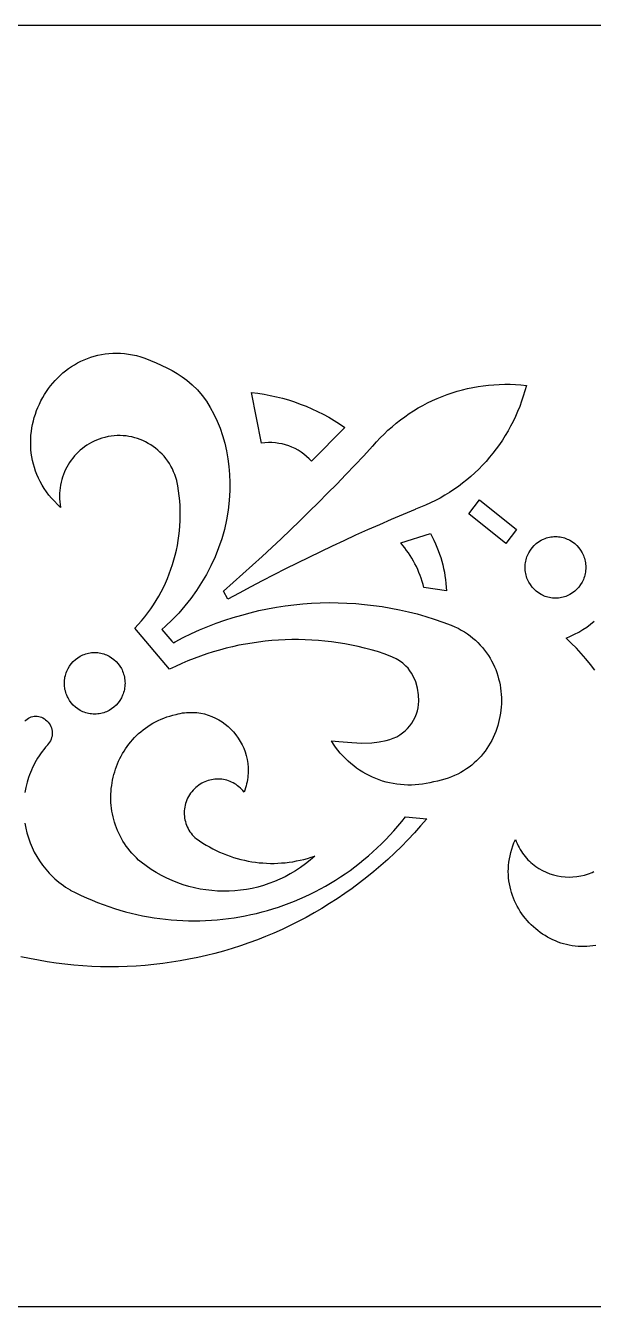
# Model space of a CAD drawing. Extents: x -425 to 425, y -102 to 102.
# Drawn here: x -255.1 to -164.2, y -102.5 to 102.5 of the extents above; entities that cross this region are included whole.
import ezdxf

# ---------------------------------------------------------------- set-up
doc = ezdxf.new("R2010")
doc.units = 0
doc.header["$MEASUREMENT"] = 0
doc.layers.add('LAYER_1', color=18, linetype='CONTINUOUS')

msp = doc.modelspace()

# ---------------------------------------------------------------- linework, layer by layer
at = {"layer": 'LAYER_1'}
for points in [[(425, -102.5), (425, 102.5), (-425, 102.5), (-425, -102.5)], [(-239.95, 50.06), (-239.32, 50.01), (-238.67, 49.93), (-238.02, 49.82), (-237.37, 49.68), (-236.71, 49.5), (-236.04, 49.29), (-234.25, 48.53), (-232.5, 47.72), (-231.66, 47.28), (-230.85, 46.81), (-230.07, 46.31), (-229.32, 45.77), (-228.45, 45.02), (-227.64, 44.2), (-226.89, 43.32), (-226.19, 42.37), (-225.56, 41.36), (-224.98, 40.31), (-224.46, 39.2), (-224, 38.06), (-223.6, 36.87), (-223.26, 35.66), (-222.97, 34.43), (-222.75, 33.17), (-222.58, 31.91), (-222.47, 30.64), (-222.42, 29.36), (-222.43, 28.09), (-222.52, 26.5), (-222.69, 24.93), (-222.96, 23.38), (-223.31, 21.86), (-223.73, 20.36), (-224.24, 18.89), (-224.81, 17.45), (-225.46, 16.04), (-226.17, 14.67), (-226.95, 13.34), (-227.78, 12.06), (-228.68, 10.82), (-229.63, 9.63), (-230.62, 8.48), (-231.67, 7.4), (-232.76, 6.36), (-233.34, 5.85), (-231.7, 3.98), (-231.48, 3.73), (-231.19, 3.89), (-229.9, 4.55), (-228.59, 5.18), (-227.28, 5.77), (-225.95, 6.32), (-224.61, 6.84), (-223.26, 7.32), (-221.9, 7.76), (-220.54, 8.16), (-219.16, 8.53), (-217.78, 8.86), (-216.39, 9.15), (-214.99, 9.41), (-213.59, 9.62), (-212.18, 9.8), (-210.77, 9.94), (-209.36, 10.05), (-207.95, 10.11), (-206.53, 10.14), (-205.11, 10.13), (-203.7, 10.08), (-202.28, 10), (-200.87, 9.87), (-199.45, 9.71), (-198.05, 9.51), (-196.64, 9.27), (-195.24, 9), (-193.84, 8.68), (-192.46, 8.33), (-191.07, 7.94), (-189.7, 7.51), (-188.33, 7.04), (-186.97, 6.53), (-186.42, 6.29), (-185.88, 6.03), (-185.37, 5.75), (-184.88, 5.45), (-184.4, 5.14), (-183.95, 4.81), (-183.52, 4.47), (-183.1, 4.11), (-182.71, 3.74), (-182.34, 3.36), (-181.98, 2.96), (-181.65, 2.55), (-181.34, 2.13), (-181.04, 1.7), (-180.77, 1.26), (-180.51, 0.81), (-180.28, 0.35), (-180.06, -0.11), (-179.86, -0.58), (-179.69, -1.06), (-179.53, -1.55), (-179.39, -2.04), (-179.27, -2.53), (-179.17, -3.03), (-179.08, -3.53), (-179.02, -4.03), (-178.98, -4.54), (-178.95, -5.05), (-178.94, -5.55), (-178.95, -6.06), (-178.98, -6.57), (-179.03, -7.07), (-179.09, -7.57), (-179.18, -8.07), (-179.28, -8.57), (-179.4, -9.06), (-179.53, -9.55), (-179.69, -10.03), (-179.86, -10.51), (-180.05, -10.98), (-180.26, -11.44), (-180.49, -11.9), (-180.73, -12.34), (-180.99, -12.78), (-181.27, -13.2), (-181.57, -13.62), (-181.88, -14.02), (-182.21, -14.42), (-182.56, -14.8), (-182.92, -15.16), (-183.31, -15.51), (-183.7, -15.85), (-184.12, -16.17), (-184.55, -16.48), (-185, -16.77), (-185.46, -17.04), (-185.94, -17.3), (-186.44, -17.53), (-186.96, -17.75), (-187.49, -17.95), (-188.03, -18.13), (-188.6, -18.28), (-189.18, -18.41), (-189.77, -18.53), (-189.81, -18.53), (-190.4, -18.68), (-190.99, -18.81), (-191.59, -18.91), (-192.18, -18.98), (-192.77, -19.03), (-193.36, -19.06), (-193.95, -19.06), (-194.54, -19.03), (-195.12, -18.99), (-195.7, -18.92), (-196.28, -18.82), (-196.85, -18.71), (-197.41, -18.57), (-197.97, -18.41), (-198.52, -18.22), (-199.07, -18.02), (-199.6, -17.79), (-200.13, -17.54), (-200.65, -17.27), (-201.15, -16.98), (-201.65, -16.67), (-202.13, -16.34), (-202.6, -15.99), (-203.06, -15.62), (-203.51, -15.23), (-203.94, -14.82), (-204.35, -14.39), (-204.75, -13.95), (-205.13, -13.48), (-205.5, -13), (-205.85, -12.5), (-206.18, -11.98), (-204.96, -12.11), (-202.9, -12.27), (-201.31, -12.33), (-199.7, -12.28), (-198.54, -12.16), (-197.39, -11.94), (-196.82, -11.77), (-196.26, -11.57), (-195.72, -11.32), (-195.21, -11.03), (-194.77, -10.72), (-194.35, -10.38), (-193.97, -10), (-193.61, -9.59), (-193.29, -9.15), (-193.01, -8.68), (-192.76, -8.18), (-192.56, -7.67), (-192.41, -7.17), (-192.3, -6.67), (-192.23, -6.15), (-192.19, -5.63), (-192.21, -4.59), (-192.37, -3.56), (-192.66, -2.56), (-193.06, -1.62), (-193.32, -1.17), (-193.59, -0.75), (-193.9, -0.36), (-194.24, 0), (-194.72, 0.43), (-195.24, 0.81), (-195.79, 1.13), (-196.37, 1.42), (-197.55, 1.89), (-198.77, 2.3), (-198.78, 2.3), (-199.82, 2.6), (-200.86, 2.88), (-201.91, 3.12), (-202.96, 3.35), (-204.02, 3.55), (-205.08, 3.72), (-206.14, 3.87), (-207.2, 3.99), (-208.26, 4.09), (-209.32, 4.16), (-210.39, 4.21), (-211.45, 4.23), (-212.52, 4.23), (-213.58, 4.2), (-214.65, 4.14), (-215.71, 4.07), (-216.77, 3.96), (-217.82, 3.84), (-218.88, 3.68), (-219.93, 3.51), (-220.97, 3.31), (-222.01, 3.08), (-223.05, 2.83), (-224.08, 2.55), (-225.11, 2.25), (-226.13, 1.93), (-227.15, 1.58), (-228.15, 1.2), (-229.15, 0.81), (-230.15, 0.38), (-231.13, -0.06), (-232.11, -0.53), (-237.66, 6.04), (-237.11, 6.63), (-236.58, 7.24), (-236.07, 7.86), (-235.58, 8.49), (-235.11, 9.14), (-234.66, 9.8), (-234.24, 10.47), (-233.83, 11.16), (-233.45, 11.85), (-233.08, 12.56), (-232.74, 13.27), (-232.43, 14), (-232.13, 14.73), (-231.86, 15.48), (-231.61, 16.23), (-231.38, 16.98), (-231.17, 17.75), (-230.99, 18.52), (-230.83, 19.3), (-230.7, 20.08), (-230.58, 20.86), (-230.49, 21.65), (-230.43, 22.45), (-230.39, 23.24), (-230.37, 24.04), (-230.38, 24.84), (-230.41, 25.64), (-230.47, 26.44), (-230.55, 27.25), (-230.65, 28.05), (-230.79, 28.85), (-230.94, 29.65), (-230.95, 29.67), (-231.09, 30.16), (-231.25, 30.63), (-231.44, 31.1), (-231.64, 31.55), (-231.87, 31.98), (-232.12, 32.4), (-232.39, 32.8), (-232.67, 33.19), (-232.97, 33.56), (-233.29, 33.91), (-233.63, 34.24), (-233.98, 34.56), (-234.34, 34.86), (-234.72, 35.14), (-235.11, 35.4), (-235.51, 35.64), (-235.92, 35.87), (-236.35, 36.07), (-236.78, 36.25), (-237.22, 36.41), (-237.67, 36.54), (-238.13, 36.66), (-238.59, 36.75), (-239.06, 36.82), (-239.53, 36.86), (-240.01, 36.88), (-240.49, 36.88), (-240.97, 36.85), (-241.46, 36.79), (-241.94, 36.71), (-242.43, 36.6), (-242.91, 36.47), (-243.34, 36.32), (-243.77, 36.16), (-244.18, 35.98), (-244.58, 35.78), (-244.96, 35.57), (-245.34, 35.33), (-245.7, 35.08), (-246.05, 34.82), (-246.38, 34.54), (-246.7, 34.25), (-247.01, 33.94), (-247.3, 33.62), (-247.58, 33.29), (-247.84, 32.94), (-248.09, 32.59), (-248.32, 32.22), (-248.53, 31.84), (-248.73, 31.46), (-248.91, 31.06), (-249.07, 30.66), (-249.22, 30.24), (-249.35, 29.83), (-249.46, 29.4), (-249.55, 28.97), (-249.62, 28.53), (-249.67, 28.09), (-249.7, 27.65), (-249.71, 27.2), (-249.7, 26.75), (-249.67, 26.3), (-249.61, 25.84), (-249.54, 25.38), (-250.06, 25.86), (-250.54, 26.36), (-250.99, 26.86), (-251.41, 27.37), (-251.81, 27.9), (-252.17, 28.43), (-252.5, 28.97), (-252.8, 29.51), (-253.08, 30.07), (-253.32, 30.63), (-253.54, 31.19), (-253.73, 31.76), (-253.9, 32.33), (-254.03, 32.91), (-254.14, 33.49), (-254.23, 34.07), (-254.29, 34.65), (-254.32, 35.23), (-254.33, 35.81), (-254.32, 36.39), (-254.28, 36.96), (-254.22, 37.54), (-254.13, 38.11), (-254.03, 38.67), (-253.9, 39.23), (-253.75, 39.78), (-253.58, 40.33), (-253.38, 40.87), (-253.17, 41.4), (-252.94, 41.93), (-252.68, 42.44), (-252.41, 42.95), (-252.12, 43.44), (-251.81, 43.92), (-251.48, 44.39), (-251.14, 44.84), (-250.78, 45.29), (-250.4, 45.71), (-250, 46.13), (-249.59, 46.52), (-249.17, 46.9), (-248.73, 47.26), (-248.27, 47.6), (-247.8, 47.93), (-247.32, 48.23), (-246.82, 48.52), (-246.31, 48.78), (-245.78, 49.02), (-245.25, 49.24), (-244.7, 49.43), (-244.14, 49.6), (-243.57, 49.75), (-242.99, 49.87), (-242.4, 49.96), (-241.8, 50.03), (-241.19, 50.07), (-240.58, 50.08)], [(-177.55, 45.09), (-176.69, 45.06), (-175.82, 45), (-174.95, 44.91), (-175.18, 44.05), (-175.44, 43.21), (-175.72, 42.37), (-176.02, 41.55), (-176.35, 40.74), (-176.7, 39.94), (-177.07, 39.16), (-177.47, 38.39), (-177.89, 37.63), (-178.33, 36.88), (-178.79, 36.16), (-179.27, 35.44), (-179.77, 34.75), (-180.3, 34.07), (-180.84, 33.4), (-181.4, 32.75), (-181.98, 32.12), (-182.58, 31.51), (-183.2, 30.92), (-183.83, 30.35), (-184.49, 29.79), (-185.16, 29.25), (-185.84, 28.74), (-186.55, 28.25), (-187.27, 27.77), (-188, 27.32), (-188.75, 26.89), (-189.51, 26.48), (-190.29, 26.1), (-191.08, 25.74), (-191.88, 25.4), (-192.7, 25.09), (-192.71, 25.08), (-192.74, 25.07), (-192.75, 25.07), (-194.67, 24.27), (-196.58, 23.45), (-198.49, 22.62), (-200.39, 21.78), (-202.29, 20.93), (-204.18, 20.06), (-206.06, 19.18), (-207.94, 18.28), (-209.81, 17.38), (-211.68, 16.46), (-213.54, 15.53), (-215.39, 14.58), (-217.24, 13.63), (-219.08, 12.66), (-220.92, 11.68), (-222.75, 10.68), (-223.46, 12), (-221.89, 13.37), (-220.34, 14.75), (-218.79, 16.14), (-217.26, 17.55), (-215.73, 18.96), (-214.21, 20.38), (-212.71, 21.81), (-211.21, 23.26), (-209.72, 24.71), (-208.24, 26.17), (-206.77, 27.65), (-205.31, 29.13), (-203.86, 30.63), (-202.42, 32.13), (-200.99, 33.64), (-199.57, 35.17), (-199.57, 35.17), (-199.54, 35.2), (-199.54, 35.21), (-198.96, 35.87), (-198.36, 36.51), (-197.74, 37.13), (-197.11, 37.73), (-196.46, 38.3), (-195.8, 38.86), (-195.12, 39.39), (-194.42, 39.9), (-193.72, 40.39), (-193, 40.85), (-192.26, 41.3), (-191.52, 41.72), (-190.76, 42.11), (-190, 42.48), (-189.22, 42.83), (-188.43, 43.16), (-187.63, 43.46), (-186.83, 43.73), (-186.02, 43.99), (-185.19, 44.21), (-184.37, 44.41), (-183.53, 44.59), (-182.69, 44.74), (-181.85, 44.86), (-180.99, 44.96), (-180.14, 45.03), (-179.28, 45.08), (-178.42, 45.1)], [(-217.94, 43.65), (-216.95, 43.5), (-215.96, 43.31), (-214.98, 43.1), (-214.01, 42.85), (-213.05, 42.58), (-212.09, 42.27), (-211.15, 41.93), (-210.21, 41.57), (-209.29, 41.17), (-208.38, 40.75), (-207.49, 40.29), (-206.6, 39.81), (-205.73, 39.3), (-204.88, 38.76), (-204.04, 38.19), (-209.34, 32.76), (-209.73, 33.17), (-210.15, 33.55), (-210.58, 33.91), (-211.03, 34.23), (-211.5, 34.52), (-211.99, 34.79), (-212.49, 35.02), (-213, 35.23), (-213.52, 35.4), (-214.06, 35.54), (-214.6, 35.64), (-215.15, 35.72), (-215.7, 35.76), (-216.25, 35.76), (-216.81, 35.73), (-217.37, 35.67), (-218.95, 43.77)], [(-176.52, 21.86), (-178.24, 19.62), (-184.18, 24.34), (-182.46, 26.57)], [(-190.03, 20.66), (-189.76, 20.12), (-189.51, 19.58), (-189.27, 19.03), (-189.05, 18.47), (-188.84, 17.91), (-188.66, 17.34), (-188.49, 16.77), (-188.33, 16.19), (-188.2, 15.61), (-188.08, 15.02), (-187.98, 14.43), (-187.89, 13.83), (-187.82, 13.23), (-187.77, 12.63), (-187.74, 12.03), (-191.35, 12.58), (-191.49, 13.07), (-191.63, 13.55), (-191.79, 14.04), (-191.97, 14.51), (-192.15, 14.98), (-192.35, 15.45), (-192.57, 15.9), (-192.79, 16.36), (-193.03, 16.8), (-193.29, 17.24), (-193.55, 17.67), (-193.83, 18.09), (-194.12, 18.5), (-194.42, 18.91), (-194.73, 19.31), (-195.06, 19.69), (-190.32, 21.19)], [(-170.04, 20.71), (-169.79, 20.69), (-169.55, 20.65), (-169.31, 20.61), (-169.07, 20.56), (-168.84, 20.49), (-168.62, 20.41), (-168.4, 20.32), (-168.18, 20.23), (-167.97, 20.12), (-167.57, 19.87), (-167.2, 19.59), (-166.85, 19.27), (-166.54, 18.92), (-166.26, 18.54), (-166.02, 18.13), (-165.91, 17.92), (-165.81, 17.7), (-165.73, 17.48), (-165.65, 17.25), (-165.58, 17.01), (-165.53, 16.77), (-165.49, 16.53), (-165.46, 16.28), (-165.44, 16.03), (-165.43, 15.78), (-165.44, 15.53), (-165.46, 15.28), (-165.49, 15.03), (-165.53, 14.79), (-165.58, 14.55), (-165.65, 14.31), (-165.73, 14.08), (-165.81, 13.86), (-166.02, 13.43), (-166.26, 13.02), (-166.54, 12.64), (-166.85, 12.29), (-167.2, 11.97), (-167.57, 11.69), (-167.97, 11.44), (-168.18, 11.33), (-168.4, 11.23), (-168.62, 11.15), (-168.84, 11.07), (-169.07, 11), (-169.31, 10.95), (-169.55, 10.9), (-169.79, 10.87), (-170.04, 10.85), (-170.29, 10.85), (-170.54, 10.85), (-170.78, 10.87), (-171.03, 10.9), (-171.27, 10.95), (-171.5, 11), (-171.73, 11.07), (-171.96, 11.15), (-172.18, 11.23), (-172.39, 11.33), (-172.6, 11.44), (-173, 11.69), (-173.38, 11.97), (-173.72, 12.29), (-174.03, 12.64), (-174.31, 13.02), (-174.56, 13.43), (-174.66, 13.64), (-174.76, 13.86), (-174.85, 14.08), (-174.92, 14.31), (-174.99, 14.55), (-175.04, 14.79), (-175.09, 15.03), (-175.12, 15.28), (-175.14, 15.53), (-175.14, 15.78), (-175.14, 16.03), (-175.12, 16.28), (-175.09, 16.53), (-175.04, 16.77), (-174.99, 17.01), (-174.92, 17.25), (-174.85, 17.48), (-174.76, 17.7), (-174.56, 18.13), (-174.31, 18.54), (-174.03, 18.92), (-173.72, 19.27), (-173.38, 19.59), (-173, 19.87), (-172.6, 20.12), (-172.39, 20.23), (-172.18, 20.32), (-171.96, 20.41), (-171.73, 20.49), (-171.5, 20.56), (-171.27, 20.61), (-171.03, 20.65), (-170.78, 20.69), (-170.54, 20.71), (-170.29, 20.71)], [(-243.83, 2.16), (-243.58, 2.14), (-243.34, 2.11), (-243.1, 2.06), (-242.87, 2.01), (-242.64, 1.94), (-242.41, 1.86), (-242.19, 1.78), (-241.98, 1.68), (-241.77, 1.57), (-241.37, 1.32), (-240.99, 1.04), (-240.65, 0.72), (-240.33, 0.37), (-240.05, -0.01), (-239.81, -0.42), (-239.7, -0.63), (-239.61, -0.85), (-239.52, -1.07), (-239.44, -1.3), (-239.38, -1.54), (-239.32, -1.77), (-239.28, -2.02), (-239.25, -2.26), (-239.23, -2.51), (-239.22, -2.77), (-239.23, -3.02), (-239.25, -3.27), (-239.28, -3.52), (-239.32, -3.76), (-239.38, -4), (-239.44, -4.23), (-239.52, -4.46), (-239.61, -4.69), (-239.81, -5.12), (-240.05, -5.53), (-240.33, -5.91), (-240.65, -6.26), (-240.99, -6.57), (-241.37, -6.86), (-241.77, -7.11), (-241.98, -7.21), (-242.19, -7.31), (-242.41, -7.4), (-242.64, -7.48), (-242.87, -7.55), (-243.1, -7.6), (-243.34, -7.64), (-243.58, -7.68), (-243.83, -7.69), (-244.08, -7.7), (-244.33, -7.69), (-244.58, -7.68), (-244.82, -7.64), (-245.06, -7.6), (-245.29, -7.55), (-245.52, -7.48), (-245.75, -7.4), (-245.97, -7.31), (-246.18, -7.21), (-246.39, -7.11), (-246.79, -6.86), (-247.17, -6.57), (-247.51, -6.26), (-247.83, -5.91), (-248.11, -5.53), (-248.35, -5.12), (-248.46, -4.91), (-248.55, -4.69), (-248.64, -4.46), (-248.72, -4.23), (-248.78, -4), (-248.84, -3.76), (-248.88, -3.52), (-248.91, -3.27), (-248.93, -3.02), (-248.94, -2.77), (-248.93, -2.51), (-248.91, -2.26), (-248.88, -2.02), (-248.84, -1.77), (-248.78, -1.54), (-248.72, -1.3), (-248.64, -1.07), (-248.55, -0.85), (-248.35, -0.42), (-248.11, -0.01), (-247.83, 0.37), (-247.51, 0.72), (-247.17, 1.04), (-246.79, 1.32), (-246.39, 1.57), (-246.18, 1.68), (-245.97, 1.78), (-245.75, 1.86), (-245.52, 1.94), (-245.29, 2.01), (-245.06, 2.06), (-244.82, 2.11), (-244.58, 2.14), (-244.33, 2.16), (-244.08, 2.16)], [(-228.38, -7.42), (-228.05, -7.44), (-227.73, -7.46), (-227.1, -7.55), (-226.49, -7.68), (-225.89, -7.86), (-225.3, -8.07), (-224.74, -8.33), (-224.2, -8.62), (-223.68, -8.94), (-223.18, -9.3), (-222.7, -9.69), (-222.26, -10.11), (-221.84, -10.56), (-221.45, -11.04), (-221.09, -11.54), (-220.76, -12.06), (-220.47, -12.6), (-220.21, -13.17), (-219.99, -13.75), (-219.81, -14.35), (-219.67, -14.96), (-219.57, -15.59), (-219.51, -16.22), (-219.5, -16.87), (-219.51, -17.2), (-219.53, -17.53), (-219.57, -17.85), (-219.62, -18.18), (-219.67, -18.52), (-219.75, -18.85), (-219.83, -19.18), (-219.93, -19.52), (-220.04, -19.85), (-220.16, -20.18), (-220.35, -19.95), (-220.55, -19.73), (-220.75, -19.53), (-220.97, -19.33), (-221.19, -19.16), (-221.42, -18.99), (-221.66, -18.84), (-221.91, -18.7), (-222.16, -18.58), (-222.41, -18.47), (-222.67, -18.38), (-222.93, -18.3), (-223.2, -18.23), (-223.47, -18.18), (-223.74, -18.14), (-224.01, -18.11), (-224.28, -18.1), (-224.56, -18.11), (-224.83, -18.12), (-225.1, -18.16), (-225.37, -18.2), (-225.64, -18.26), (-225.91, -18.34), (-226.17, -18.43), (-226.43, -18.53), (-226.69, -18.65), (-226.94, -18.78), (-227.18, -18.93), (-227.42, -19.09), (-227.65, -19.27), (-227.88, -19.46), (-228.09, -19.67), (-228.32, -19.9), (-228.53, -20.13), (-228.72, -20.38), (-228.89, -20.63), (-229.05, -20.89), (-229.2, -21.16), (-229.32, -21.44), (-229.43, -21.72), (-229.52, -22), (-229.6, -22.29), (-229.66, -22.58), (-229.7, -22.87), (-229.73, -23.16), (-229.74, -23.46), (-229.73, -23.75), (-229.71, -24.04), (-229.68, -24.34), (-229.62, -24.63), (-229.55, -24.91), (-229.47, -25.19), (-229.37, -25.47), (-229.26, -25.74), (-229.12, -26.01), (-228.98, -26.27), (-228.82, -26.52), (-228.64, -26.76), (-228.45, -27), (-228.24, -27.22), (-228.02, -27.44), (-227.78, -27.64), (-227.53, -27.83), (-227.27, -28.01), (-226.75, -28.35), (-226.23, -28.67), (-225.7, -28.97), (-225.17, -29.26), (-224.62, -29.53), (-224.08, -29.79), (-223.52, -30.03), (-222.96, -30.25), (-222.4, -30.45), (-221.83, -30.64), (-221.25, -30.81), (-220.67, -30.97), (-220.09, -31.1), (-219.5, -31.23), (-218.92, -31.33), (-218.32, -31.41), (-217.73, -31.48), (-217.14, -31.53), (-216.54, -31.57), (-215.94, -31.59), (-215.34, -31.59), (-214.75, -31.57), (-214.15, -31.53), (-213.55, -31.48), (-212.95, -31.41), (-212.36, -31.32), (-211.76, -31.21), (-211.17, -31.09), (-210.58, -30.95), (-209.99, -30.79), (-209.41, -30.61), (-208.83, -30.42), (-209.57, -31.07), (-210.33, -31.67), (-211.12, -32.24), (-211.92, -32.77), (-212.75, -33.26), (-213.58, -33.72), (-214.44, -34.13), (-215.3, -34.5), (-216.18, -34.83), (-217.07, -35.12), (-217.97, -35.38), (-218.88, -35.59), (-219.79, -35.76), (-220.71, -35.89), (-221.63, -35.99), (-222.56, -36.04), (-223.49, -36.05), (-224.41, -36.02), (-225.34, -35.96), (-226.26, -35.85), (-227.18, -35.7), (-228.1, -35.51), (-229, -35.28), (-229.9, -35.01), (-230.79, -34.7), (-231.67, -34.35), (-232.54, -33.96), (-233.39, -33.53), (-234.23, -33.06), (-235.05, -32.55), (-235.86, -31.99), (-236.64, -31.4), (-237.04, -31.06), (-237.41, -30.71), (-237.77, -30.35), (-238.11, -29.98), (-238.43, -29.6), (-238.74, -29.22), (-239.03, -28.82), (-239.3, -28.42), (-239.56, -28.02), (-239.8, -27.6), (-240.02, -27.19), (-240.23, -26.76), (-240.42, -26.33), (-240.6, -25.9), (-240.76, -25.46), (-240.9, -25.02), (-241.03, -24.58), (-241.14, -24.13), (-241.24, -23.68), (-241.32, -23.23), (-241.38, -22.77), (-241.43, -22.32), (-241.47, -21.86), (-241.49, -21.41), (-241.49, -20.95), (-241.48, -20.5), (-241.46, -20.04), (-241.42, -19.59), (-241.36, -19.14), (-241.3, -18.69), (-241.21, -18.25), (-241.12, -17.8), (-241.01, -17.36), (-240.88, -16.93), (-240.74, -16.5), (-240.59, -16.07), (-240.42, -15.65), (-240.24, -15.23), (-240.05, -14.82), (-239.84, -14.42), (-239.62, -14.02), (-239.38, -13.63), (-239.13, -13.25), (-238.87, -12.87), (-238.6, -12.51), (-238.31, -12.15), (-238.01, -11.8), (-237.7, -11.47), (-237.38, -11.14), (-237.04, -10.82), (-236.69, -10.52), (-236.33, -10.22), (-235.95, -9.94), (-235.57, -9.67), (-235.17, -9.41), (-234.76, -9.17), (-234.34, -8.94), (-233.91, -8.72), (-233.46, -8.52), (-233, -8.33), (-232.54, -8.16), (-232.06, -8.01), (-231.57, -7.87), (-231.06, -7.74), (-231.05, -7.74), (-230.71, -7.65), (-230.37, -7.58), (-230.03, -7.52), (-229.7, -7.48), (-229.36, -7.45), (-229.03, -7.42), (-228.7, -7.42)]]:
    msp.add_lwpolyline(points, close=True, dxfattribs=at)
for points in [[(-164.01, -0.68), (-164.69, 0.24), (-165.4, 1.13), (-166.15, 2), (-166.93, 2.85), (-167.75, 3.67), (-168.6, 4.46), (-167.9, 4.75), (-167.22, 5.08), (-166.56, 5.43), (-165.91, 5.82), (-165.29, 6.24), (-164.69, 6.68), (-164.11, 7.16)], [(-255.27, -8.84), (-255.09, -8.65), (-254.89, -8.49), (-254.68, -8.36), (-254.46, -8.24), (-254.23, -8.15), (-254, -8.09), (-253.76, -8.05), (-253.52, -8.03), (-253.28, -8.04), (-253.05, -8.07), (-252.81, -8.12), (-252.58, -8.2), (-252.36, -8.31), (-252.14, -8.44), (-251.94, -8.59), (-251.75, -8.76), (-251.73, -8.78), (-251.54, -8.98), (-251.37, -9.2), (-251.22, -9.42), (-251.1, -9.66), (-251, -9.91), (-250.94, -10.17), (-250.89, -10.43), (-250.87, -10.69), (-250.88, -10.95), (-250.91, -11.21), (-250.97, -11.47), (-251.05, -11.72), (-251.16, -11.97), (-251.3, -12.2), (-251.46, -12.43), (-251.64, -12.63), (-251.66, -12.65), (-251.95, -12.99), (-252.23, -13.34), (-252.49, -13.69), (-252.75, -14.04), (-252.99, -14.4), (-253.22, -14.77), (-253.44, -15.14), (-253.65, -15.51), (-253.85, -15.89), (-254.03, -16.27), (-254.2, -16.65), (-254.37, -17.04), (-254.52, -17.43), (-254.66, -17.83), (-254.9, -18.62), (-255.1, -19.43), (-255.25, -20.24)], [(-255.26, -25.14), (-255.12, -25.94), (-254.93, -26.73), (-254.69, -27.52), (-254.42, -28.29), (-254.1, -29.05), (-253.75, -29.79), (-253.35, -30.51), (-252.91, -31.21), (-252.43, -31.89), (-252.18, -32.22), (-251.92, -32.54), (-251.64, -32.86), (-251.36, -33.17), (-251.07, -33.47), (-250.76, -33.77), (-250.45, -34.06), (-250.13, -34.34), (-249.8, -34.61), (-249.46, -34.88), (-249.1, -35.13), (-248.74, -35.38), (-248.37, -35.62), (-247.99, -35.85), (-247.98, -35.86), (-247.11, -36.3), (-246.25, -36.72), (-245.37, -37.12), (-244.49, -37.5), (-243.61, -37.86), (-242.72, -38.19), (-241.83, -38.51), (-240.93, -38.81), (-240.03, -39.08), (-239.12, -39.33), (-238.22, -39.57), (-237.31, -39.78), (-236.4, -39.97), (-235.48, -40.14), (-234.57, -40.29), (-233.65, -40.42), (-232.73, -40.53), (-231.82, -40.62), (-230.9, -40.69), (-229.98, -40.74), (-229.06, -40.77), (-228.14, -40.78), (-227.22, -40.77), (-226.31, -40.74), (-225.39, -40.69), (-224.48, -40.62), (-223.57, -40.53), (-222.66, -40.42), (-221.76, -40.3), (-220.86, -40.15), (-219.96, -39.98), (-219.06, -39.8), (-218.17, -39.59), (-217.28, -39.37), (-216.4, -39.13), (-215.53, -38.87), (-214.65, -38.58), (-213.79, -38.28), (-212.93, -37.97), (-212.07, -37.63), (-211.23, -37.27), (-210.39, -36.9), (-209.55, -36.51), (-208.73, -36.1), (-207.91, -35.67), (-207.1, -35.22), (-206.3, -34.75), (-205.51, -34.27), (-204.73, -33.77), (-203.95, -33.25), (-203.19, -32.71), (-202.44, -32.16), (-201.69, -31.58), (-200.96, -30.99), (-200.24, -30.38), (-199.53, -29.76), (-198.83, -29.11), (-198.15, -28.45), (-197.47, -27.77), (-196.81, -27.08), (-196.16, -26.37), (-195.53, -25.64), (-194.91, -24.89), (-194.3, -24.12), (-190.89, -24.44), (-191.88, -25.59), (-192.89, -26.72), (-193.92, -27.82), (-194.97, -28.89), (-196.04, -29.93), (-197.13, -30.95), (-198.24, -31.93), (-199.36, -32.89), (-200.51, -33.82), (-201.67, -34.72), (-202.84, -35.59), (-204.03, -36.44), (-205.24, -37.25), (-206.46, -38.04), (-207.69, -38.8), (-208.94, -39.53), (-210.21, -40.23), (-211.48, -40.9), (-212.77, -41.54), (-214.07, -42.16), (-215.38, -42.74), (-216.7, -43.3), (-218.03, -43.82), (-219.37, -44.32), (-220.72, -44.78), (-222.08, -45.22), (-223.44, -45.63), (-224.82, -46), (-226.2, -46.35), (-227.58, -46.66), (-228.98, -46.95), (-230.38, -47.21), (-231.78, -47.43), (-233.19, -47.63), (-234.6, -47.79), (-236.02, -47.92), (-237.44, -48.03), (-238.86, -48.1), (-240.28, -48.14), (-241.71, -48.15), (-243.14, -48.13), (-244.56, -48.08), (-245.99, -48), (-247.42, -47.88), (-248.84, -47.74), (-250.26, -47.56), (-251.69, -47.35), (-253.1, -47.11), (-254.52, -46.84), (-255.93, -46.53)], [(-163.8, -44.73), (-164.28, -44.81), (-164.76, -44.87), (-165.24, -44.91), (-165.72, -44.92), (-166.2, -44.92), (-166.67, -44.89), (-167.14, -44.85), (-167.61, -44.78), (-168.07, -44.7), (-168.53, -44.6), (-168.98, -44.48), (-169.43, -44.34), (-169.86, -44.18), (-170.3, -44.01), (-170.72, -43.82), (-171.14, -43.62), (-171.55, -43.4), (-171.95, -43.16), (-172.35, -42.91), (-172.73, -42.64), (-173.1, -42.36), (-173.46, -42.07), (-173.82, -41.76), (-174.16, -41.44), (-174.48, -41.11), (-174.8, -40.76), (-175.1, -40.41), (-175.39, -40.04), (-175.67, -39.66), (-175.93, -39.27), (-176.18, -38.87), (-176.41, -38.46), (-176.63, -38.04), (-176.83, -37.61), (-177.01, -37.17), (-177.18, -36.73), (-177.33, -36.27), (-177.46, -35.81), (-177.57, -35.35), (-177.66, -34.87), (-177.74, -34.39), (-177.79, -33.9), (-177.82, -33.41), (-177.84, -32.91), (-177.83, -32.41), (-177.8, -31.91), (-177.75, -31.4), (-177.67, -30.88), (-177.57, -30.37), (-177.45, -29.85), (-177.3, -29.33), (-177.13, -28.8), (-176.94, -28.28), (-176.71, -27.75), (-176.58, -28.1), (-176.43, -28.43), (-176.27, -28.76), (-176.11, -29.07), (-175.93, -29.38), (-175.75, -29.67), (-175.55, -29.96), (-175.35, -30.23), (-175.14, -30.5), (-174.92, -30.75), (-174.7, -31), (-174.46, -31.23), (-174.22, -31.45), (-173.98, -31.67), (-173.72, -31.87), (-173.46, -32.07), (-172.93, -32.42), (-172.37, -32.74), (-171.8, -33.01), (-171.21, -33.25), (-170.61, -33.44), (-169.99, -33.59), (-169.37, -33.7), (-168.75, -33.76), (-168.12, -33.79), (-167.49, -33.77), (-166.86, -33.71), (-166.24, -33.6), (-165.62, -33.46), (-165.02, -33.27), (-164.42, -33.03), (-164.13, -32.9)]]:
    msp.add_lwpolyline(points, dxfattribs=at)

doc.saveas('drawing.dxf')
